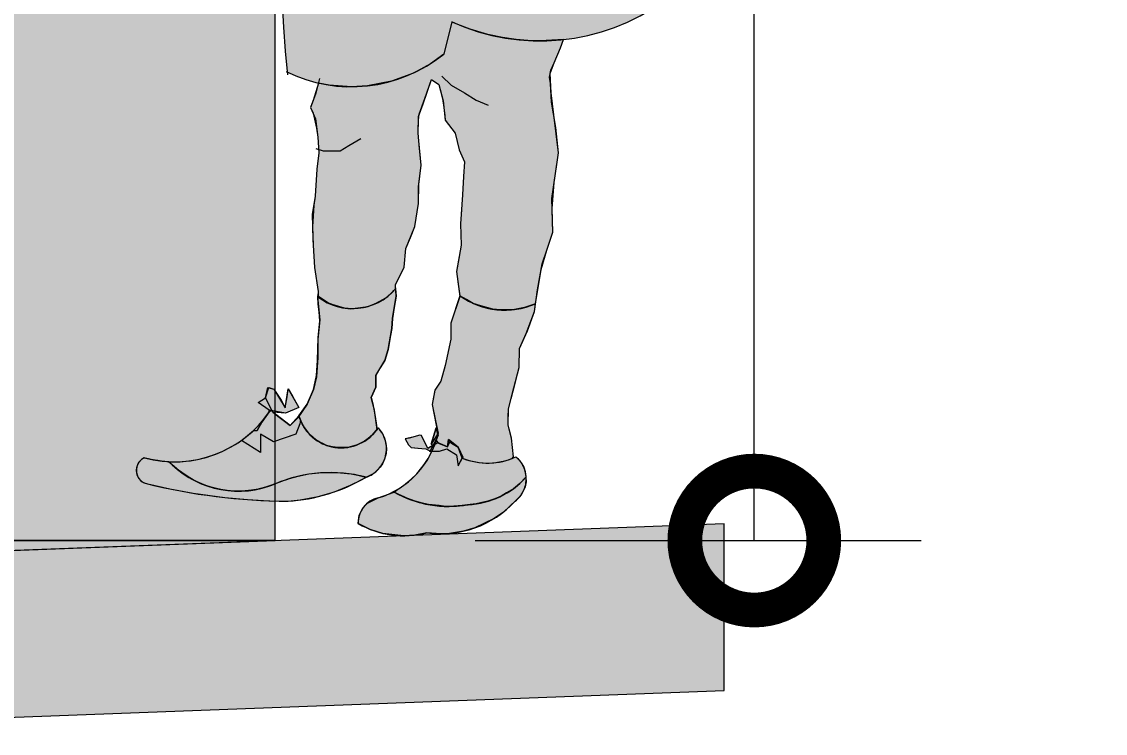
# Model space of a CAD drawing. Header units: millimetres. Extents: x 1555 to 3397, y 790 to 1592.
# Drawn here: x 1765.644 to 1766.619, y 798.549 to 799.189 of the extents above; entities that cross this region are included whole.
import ezdxf

# ---------------------------------------------------------------- set-up
doc = ezdxf.new("R2010")
doc.units = ezdxf.units.MM
doc.linetypes.add('DASHDOT', pattern=[1, 0.5, -0.25, 0, -0.25])
doc.layers.get('0').update_dxf_attribs({"lineweight": 5})
doc.layers.get('Defpoints').update_dxf_attribs({"lineweight": 5})
for name, color, linetype, lineweight in [('COTAS', 7, 'Continuous', 9), ('MURO ELEV', 7, 'Continuous', 20), ('PERSONAS', 252, 'DASHDOT', 9), ('PISO LM02', 250, 'Continuous', 18), ('VEREDA PISO', 251, 'Continuous', 5)]:
    doc.layers.add(name, color=color, linetype=linetype, lineweight=lineweight)
doc.layers.add('RELLENO DE MURO CORTE', color=7, linetype='Continuous', lineweight=5, true_color=0x5b605f)
doc.styles.add('STYLE1-50EJES', font='swissel.ttf', dxfattribs={"width": 1.2, "height": 0.085})
doc.dimstyles.new('DIM-1-50ejes', dxfattribs={"dimtxt": 0.085, "dimasz": 0.25, "dimexe": 0.15, "dimexo": 0.18, "dimgap": 0.03, "dimtad": 2, "dimtih": 1, "dimtoh": 1, "dimzin": 0, "dimdsep": 46, "dimtxsty": 'STYLE1-50EJES', "dimblk1": 'DOTSMALL', "dimblk2": 'DOTSMALL', "dimsah": 1, "dimcen": 2.75, "dimclrd": 256, "dimclre": 256, "dimclrt": 256, "dimazin": 0, "dimtfac": 1, "dimtix": 1, "dimtmove": 0, "dimatfit": 3, "dimldrblk": 'DOTSMALL', "dimfxl": 1, "dimfxlon": 1, "dimtolj": 1, "dimtzin": 0, "dimlwd": -1, "dimlwe": -1, "dimarcsym": 0})

# ---------------------------------------------------------------- blocks, each defined once
blk = doc.blocks.new('_DOTSMALL')
at = {"color": 0, "linetype": 'ByBlock', "const_width": 0.5}
blk.add_lwpolyline([(-0.0625, 0, 1), (0.0625, 0, 1)], format="xyb", close=True, dxfattribs=at)
blk = doc.blocks.new('*D593')
at = {"layer": 'COTAS', "transparency": 16777216}
for p, q in [((1766.05197, 801.97223), (1766.45297, 801.97223)), ((1766.30297, 798.72223), (1766.30297, 801.97223)), ((1766.05197, 798.72223), (1766.45297, 798.72223))]:
    blk.add_line(p, q, dxfattribs=at)
at = {"layer": 'Defpoints', "color": 0, "transparency": 16777216}
for p in [(1765.87197, 801.97223), (1766.30297, 801.97223), (1765.87197, 798.72223)]:
    blk.add_point(p, dxfattribs=at)
at = {"layer": 'COTAS', "transparency": 16777216, "xscale": 0.25, "yscale": 0.25, "zscale": 0.25}
for p, rotation in [((1766.30297, 801.97223), 90), ((1766.30297, 798.72223), 270)]:
    blk.add_blockref('_DOTSMALL', p, dxfattribs=dict(at, rotation=rotation))
at = {"layer": 'COTAS', "transparency": 16777216, "insert": (1766.48607, 800.34723), "char_height": 0.085, "attachment_point": 5, "style": 'STYLE1-50EJES'}
blk.add_mtext('\\A1;3.25', dxfattribs=at)
blk = doc.blocks.new('PER02')
h = blk.add_hatch(color=68)
h.paths.add_polyline_path([(0.20419, 0.76919, 0.014479), (0.19787, 0.76525, -0.054699), (0.18993, 0.78974), (0.18947, 0.78939, -0.19039), (0.01042, 0.73204), (0.00917, 0.71757), (0.0628, 0.53911, 0.238831), (0.04312, 0.46249), (0.04875, 0.46002), (0.05973, 0.45581), (0.07573, 0.45101), (0.08868, 0.44821), (0.10097, 0.4464), (0.11168, 0.44548), (0.12263, 0.44517), (0.14373, 0.44633, 0.128757), (0.23415, 0.48106), (0.22297, 0.53775, -0.14663), (0.21337, 0.53261, -0.366624), (0.20038, 0.53601, 0.640814), (0.2118, 0.56357, -0.625953), (0.1903, 0.53893, -0.417446), (0.18947, 0.54466, 0.387596), (0.19565, 0.58456, -0.117675), (0.18342, 0.55763, -0.401175), (0.17469, 0.55494, -0.194114), (0.17521, 0.59215, 0.024982), (0.19626, 0.6503, -0.077664)])
h.paths.add_polyline_path([(0.01732, 0.69045), (0.01539, 0.69107), (-0.0001, 0.69997), (-0.00721, 0.71206), (0.00413, 0.71329), (0.00574, 0.72899), (0.00917, 0.71757), (0.01042, 0.73204, -0.084106), (-0.07271, 0.75186), (-0.08164, 0.75409, 0.088235), (-0.10483, 0.41714, 0.056212), (-0.07682, 0.40728), (-0.06716, 0.40544), (-0.04715, 0.40392), (-0.03265, 0.40472), (-0.01117, 0.4089), (0.00859, 0.41621), (0.02402, 0.42466), (0.03605, 0.4333), (0.04312, 0.46249, -0.238831), (0.0628, 0.53911)])
for color, points in [(21, [(0.05055, 0.21593), (0.06237, 0.20907), (0.07635, 0.20445), (0.08358, 0.2033), (0.09953, 0.20348), (0.10855, 0.20526), (0.11851, 0.20877), (0.12357, 0.23943), (0.12869, 0.25678), (0.13416, 0.27314), (0.13344, 0.29452), (0.13516, 0.31773), (0.13767, 0.33411), (0.13932, 0.34444), (0.13494, 0.37856), (0.13244, 0.39841), (0.13161, 0.41572), (0.13516, 0.4256), (0.14092, 0.43888), (0.14373, 0.44633), (0.12263, 0.44517), (0.11168, 0.44548), (0.10097, 0.4464), (0.08868, 0.44821), (0.07573, 0.45101), (0.05973, 0.45581), (0.04875, 0.46002), (0.04312, 0.46249), (0.03958, 0.44789), (0.03605, 0.4333), (0.02402, 0.42466), (0.00859, 0.41621), (-0.01117, 0.4089), (-0.03265, 0.40472), (-0.04715, 0.40392), (-0.06716, 0.40544), (-0.07682, 0.40728), (-0.08151, 0.3916), (-0.08381, 0.38514), (-0.08166, 0.38008), (-0.0784, 0.36673), (-0.0773, 0.35844), (-0.07655, 0.34459), (-0.07814, 0.32966), (-0.07961, 0.3055), (-0.081, 0.29748), (-0.08214, 0.27792), (-0.08159, 0.26143), (-0.08033, 0.24138), (-0.07712, 0.21977), (-0.07723, 0.21594), (-0.06693, 0.2088), (-0.05375, 0.20494), (-0.0461, 0.20436), (-0.03209, 0.20632), (-0.02216, 0.21032), (-0.01445, 0.21536), (-0.01036, 0.21897), (-0.00747, 0.22204), (-0.00742, 0.2258), (-0.00354, 0.23376), (-0.00155, 0.23783), (0.00034, 0.24171), (0.00199, 0.25856), (0.00592, 0.26844), (0.00986, 0.27831), (0.01315, 0.29895), (0.01344, 0.31602), (0.0157, 0.33345), (0.01365, 0.3554), (0.01308, 0.36233), (0.01313, 0.37388), (0.0139, 0.37938), (0.01892, 0.39332), (0.02486, 0.41039), (0.03164, 0.40596), (0.03486, 0.39351), (0.03606, 0.3853), (0.03684, 0.37771), (0.03724, 0.37392), (0.04611, 0.36214), (0.0499, 0.34705), (0.05458, 0.33654), (0.05381, 0.32312), (0.05294, 0.30663), (0.05198, 0.29359), (0.05103, 0.28056), (0.05132, 0.27095), (0.05162, 0.26134), (0.04954, 0.24949), (0.04747, 0.23765), (0.04887, 0.22647)]), (192, [(-0.00747, 0.22204), (-0.00696, 0.21542), (-0.00859, 0.20548), (-0.01022, 0.19554), (-0.01088, 0.18634), (-0.0125, 0.17698), (-0.01411, 0.16762), (-0.01709, 0.15772), (-0.02113, 0.15092), (-0.02387, 0.14631), (-0.02517, 0.14412), (-0.02519, 0.13683), (-0.02509, 0.13375), (-0.02921, 0.12427), (-0.02783, 0.11866), (-0.02569, 0.10732), (-0.0246, 0.09918), (-0.02409, 0.09539), (-0.02598, 0.09315), (-0.02811, 0.09091), (-0.03212, 0.08742), (-0.03549, 0.08495), (-0.04186, 0.08178), (-0.04614, 0.08064), (-0.05041, 0.07951), (-0.05333, 0.07929), (-0.05918, 0.07929), (-0.06411, 0.07986), (-0.06943, 0.08133), (-0.07296, 0.08299), (-0.07545, 0.08415), (-0.07901, 0.08642), (-0.0838, 0.09042), (-0.08726, 0.09407), (-0.08943, 0.09708), (-0.09146, 0.1006), (-0.09298, 0.10392), (-0.09431, 0.10782), (-0.087, 0.11827), (-0.08123, 0.13155), (-0.07851, 0.14415), (-0.07751, 0.15776), (-0.07706, 0.17844), (-0.07567, 0.19322), (-0.07626, 0.20131), (-0.07697, 0.20842), (-0.07726, 0.21497), (-0.07723, 0.21594), (-0.06859, 0.20995), (-0.06386, 0.2079), (-0.05828, 0.20583), (-0.05208, 0.20481), (-0.04786, 0.20411), (-0.04096, 0.20462), (-0.03435, 0.20573), (-0.0305, 0.20696), (-0.02608, 0.20874), (-0.01831, 0.21284), (-0.01445, 0.21536), (-0.01036, 0.21897), (-0.00892, 0.2205)]), (192, [(0.11851, 0.20877), (0.10855, 0.20526), (0.09953, 0.20348), (0.08706, 0.20334), (0.07996, 0.20387), (0.06936, 0.20676), (0.06237, 0.20907), (0.05646, 0.2125), (0.05055, 0.21593), (0.04228, 0.19132), (0.04223, 0.17672), (0.03732, 0.15305), (0.03345, 0.13895), (0.02784, 0.13105), (0.02669, 0.12456), (0.02554, 0.11806), (0.03087, 0.09025), (0.02885, 0.08585), (0.03021, 0.08345), (0.03941, 0.08001), (0.04167, 0.08494), (0.049, 0.07973), (0.05297, 0.07078), (0.0526, 0.06966), (0.05887, 0.06761), (0.06766, 0.06589), (0.07531, 0.06542), (0.08096, 0.06568), (0.09087, 0.06747), (0.09409, 0.06829), (0.09751, 0.06958), (0.09876, 0.07089), (0.09782, 0.07941), (0.09687, 0.08794), (0.09482, 0.09588), (0.09377, 0.09993), (0.09397, 0.10703), (0.09418, 0.11413), (0.09663, 0.12357), (0.10013, 0.1373), (0.10372, 0.1515), (0.10422, 0.16838), (0.11016, 0.18191), (0.11435, 0.19306), (0.11748, 0.2018)]), (65, [(-0.02304, 0.09711), (-0.01937, 0.09225), (-0.01737, 0.08809), (-0.01601, 0.08324), (-0.01558, 0.07838), (-0.01591, 0.07411), (-0.01724, 0.06902), (-0.01924, 0.06473), (-0.02121, 0.06179), (-0.02412, 0.05857), (-0.02673, 0.0564), (-0.02877, 0.05504), (-0.03369, 0.05271), (-0.04144, 0.05429), (-0.04719, 0.05537), (-0.05693, 0.05642), (-0.06241, 0.05671), (-0.06929, 0.05675), (-0.07655, 0.05629), (-0.0854, 0.05529), (-0.09217, 0.05403), (-0.09748, 0.05275), (-0.10438, 0.0508), (-0.11237, 0.048), (-0.11991, 0.04521), (-0.12435, 0.04362), (-0.13077, 0.04198), (-0.13711, 0.04101), (-0.14543, 0.0402), (-0.1529, 0.04025), (-0.15895, 0.04072), (-0.16444, 0.04148), (-0.16835, 0.04239), (-0.17556, 0.04437), (-0.18175, 0.04663), (-0.18579, 0.04841), (-0.1896, 0.05034), (-0.19397, 0.05288), (-0.19977, 0.05676), (-0.2035, 0.05963), (-0.20834, 0.06383), (-0.21165, 0.06663), (-0.20412, 0.06652), (-0.19934, 0.06673), (-0.19178, 0.06752), (-0.18402, 0.06892), (-0.17747, 0.07059), (-0.16903, 0.07343), (-0.16338, 0.0758), (-0.15818, 0.07835), (-0.15167, 0.08207), (-0.14609, 0.08579), (-0.13972, 0.09072), (-0.13533, 0.09462), (-0.12904, 0.10107), (-0.1226, 0.10933), (-0.12046, 0.1121), (-0.11875, 0.1127), (-0.12448, 0.12398), (-0.12152, 0.13328), (-0.11695, 0.13182), (-0.1085, 0.11852), (-0.10668, 0.11501), (-0.10388, 0.13221), (-0.09438, 0.11542), (-0.10643, 0.11039), (-0.11794, 0.11111), (-0.11341, 0.10767), (-0.10857, 0.10399), (-0.10215, 0.09913), (-0.09431, 0.10782), (-0.09203, 0.10175), (-0.08943, 0.09708), (-0.08608, 0.09265), (-0.08151, 0.08819), (-0.0765, 0.08465), (-0.06943, 0.08133), (-0.06212, 0.07951), (-0.05625, 0.07907), (-0.05041, 0.07951), (-0.04186, 0.08178), (-0.03448, 0.0856), (-0.02976, 0.08925), (-0.02647, 0.09258)]), (68, [(-0.09438, 0.11542), (-0.10643, 0.11039), (-0.11794, 0.11111), (-0.10215, 0.09913), (-0.09431, 0.10782), (-0.09298, 0.10392), (-0.09366, 0.1008), (-0.09701, 0.09129), (-0.11718, 0.08458), (-0.12888, 0.09146), (-0.12898, 0.07494), (-0.14609, 0.08579), (-0.13533, 0.09462), (-0.13186, 0.09462), (-0.1278, 0.10218), (-0.12153, 0.11071), (-0.12095, 0.11312), (-0.13112, 0.11995), (-0.12448, 0.12398), (-0.12228, 0.13352), (-0.11695, 0.13182), (-0.10668, 0.11501), (-0.10388, 0.13221)]), (68, [(0.04889, 0.06283), (0.0526, 0.06966), (0.049, 0.07973), (0.04037, 0.08651), (0.03941, 0.08001), (0.03101, 0.08361), (0.02909, 0.08543), (0.03087, 0.09025), (0.02916, 0.09721), (0.0245, 0.08237), (0.02636, 0.08142), (0.0217, 0.07861), (0.01589, 0.0903), (0.01436, 0.09035), (0.00469, 0.08794), (0.00121, 0.08727), (0.00412, 0.08181), (0.00674, 0.07943), (0.01613, 0.07858), (0.01977, 0.07828), (0.02393, 0.07624), (0.02955, 0.07607), (0.03199, 0.076), (0.03859, 0.07811), (0.04727, 0.07287)]), (65, [(0.10093, 0.07087), (0.10416, 0.06769), (0.1063, 0.06476), (0.1079, 0.06177), (0.10931, 0.05783), (0.1099, 0.05269), (0.10431, 0.04703), (0.09861, 0.04235), (0.09252, 0.03869), (0.08763, 0.03576), (0.08176, 0.0332), (0.07562, 0.03105), (0.07011, 0.02988), (0.06514, 0.02866), (0.05983, 0.02811), (0.05263, 0.02718), (0.04499, 0.0265), (0.03759, 0.02641), (0.03188, 0.02707), (0.02225, 0.02801), (0.01672, 0.0293), (0.01027, 0.031), (0.00283, 0.0337), (0.00022, 0.03497), (-0.00497, 0.03749), (-0.00856, 0.03923), (-0.00557, 0.04171), (-0.00034, 0.04513), (0.00675, 0.0508), (0.01167, 0.05564), (0.01843, 0.06397), (0.02199, 0.06952), (0.02414, 0.07344), (0.0268, 0.07917), (0.02912, 0.08555), (0.03101, 0.08361), (0.03941, 0.08001), (0.04037, 0.08651), (0.04296, 0.08336), (0.04598, 0.08155), (0.049, 0.07973), (0.05297, 0.07078), (0.05254, 0.06968), (0.05887, 0.06761), (0.06766, 0.06589), (0.07531, 0.06542), (0.08096, 0.06568), (0.08766, 0.06665), (0.09409, 0.06829)]), (68, [(-0.03419, 0.05254), (-0.04433, 0.05499), (-0.05283, 0.05614), (-0.06103, 0.05671), (-0.06929, 0.05675), (-0.07507, 0.05646), (-0.0854, 0.05529), (-0.09326, 0.05382), (-0.10171, 0.05167), (-0.10927, 0.04921), (-0.11547, 0.04679), (-0.12435, 0.04362), (-0.13223, 0.04168), (-0.14199, 0.04034), (-0.14887, 0.04006), (-0.15692, 0.04044), (-0.16444, 0.04148), (-0.17226, 0.04329), (-0.17887, 0.04545), (-0.18462, 0.04782), (-0.19088, 0.05098), (-0.19707, 0.05478), (-0.20248, 0.05874), (-0.20834, 0.06383), (-0.21165, 0.06663), (-0.21806, 0.06716), (-0.22117, 0.06757), (-0.2236, 0.06795), (-0.22733, 0.06865), (-0.22951, 0.06913), (-0.23122, 0.06954), (-0.23262, 0.06989), (-0.23346, 0.07012), (-0.23604, 0.06851), (-0.23847, 0.06589), (-0.23988, 0.06316), (-0.24058, 0.06019), (-0.24054, 0.05714), (-0.24024, 0.05566), (-0.23953, 0.05365), (-0.23822, 0.05144), (-0.23682, 0.04984), (-0.23531, 0.04861), (-0.2327, 0.04722), (-0.23024, 0.04661), (-0.21038, 0.04214), (-0.1894, 0.03827), (-0.16089, 0.03437), (-0.14044, 0.03252), (-0.12144, 0.0315), (-0.10411, 0.03116), (-0.09328, 0.03218), (-0.07696, 0.03519), (-0.06241, 0.03945), (-0.04779, 0.04537), (-0.03854, 0.05006)]), (68, [(0.1099, 0.05269), (0.10999, 0.0484), (0.1091, 0.04405), (0.10781, 0.04066), (0.10559, 0.0368), (0.10386, 0.0346), (0.10122, 0.03201), (0.08962, 0.02135), (0.08084, 0.01521), (0.06391, 0.00708), (0.05375, 0.00409), (0.0412, 0.00209), (0.03323, 0.00174), (0.02061, 0.00262), (0.00986, 0.00059), (0, 0), (-0.01876, 0.00216), (-0.03031, 0.00577), (-0.04105, 0.01094), (-0.04007, 0.01845), (-0.03625, 0.02577), (-0.03273, 0.02936), (-0.023, 0.03398), (-0.01375, 0.03745), (-0.00856, 0.03923), (0.00283, 0.0337), (0.0139, 0.02992), (0.02368, 0.02776), (0.04008, 0.02638), (0.04754, 0.02666), (0.0631, 0.0284), (0.07711, 0.03137), (0.08642, 0.03503), (0.09861, 0.04235), (0.10431, 0.04703)])]:
    blk.add_hatch(color=color).paths.add_polyline_path(points)
at = {"color": 21}
blk.add_lwpolyline([(0.05055, 0.21593), (0.06237, 0.20907), (0.07635, 0.20445), (0.08358, 0.2033), (0.09953, 0.20348), (0.10855, 0.20526), (0.11851, 0.20877), (0.12357, 0.23943), (0.12869, 0.25678), (0.13416, 0.27314), (0.13344, 0.29452), (0.13516, 0.31773), (0.13767, 0.33411), (0.13932, 0.34444), (0.13494, 0.37856), (0.13244, 0.39841), (0.13161, 0.41572), (0.13516, 0.4256), (0.14092, 0.43888), (0.14373, 0.44633), (0.12263, 0.44517), (0.11168, 0.44548), (0.10097, 0.4464), (0.08868, 0.44821), (0.07573, 0.45101), (0.05973, 0.45581), (0.04875, 0.46002), (0.04312, 0.46249), (0.03958, 0.44789), (0.03605, 0.4333), (0.02402, 0.42466), (0.00859, 0.41621), (-0.01117, 0.4089), (-0.03265, 0.40472), (-0.04715, 0.40392), (-0.06716, 0.40544), (-0.07682, 0.40728), (-0.08151, 0.3916), (-0.08381, 0.38514), (-0.08166, 0.38008), (-0.0784, 0.36673), (-0.0773, 0.35844), (-0.07655, 0.34459), (-0.07814, 0.32966), (-0.07961, 0.3055), (-0.081, 0.29748), (-0.08214, 0.27792), (-0.08159, 0.26143), (-0.08033, 0.24138), (-0.07712, 0.21977), (-0.07723, 0.21594), (-0.06693, 0.2088), (-0.05375, 0.20494), (-0.0461, 0.20436), (-0.03209, 0.20632), (-0.02216, 0.21032), (-0.01445, 0.21536), (-0.01036, 0.21897), (-0.00747, 0.22204), (-0.00742, 0.2258), (-0.00354, 0.23376), (-0.00155, 0.23783), (0.00034, 0.24171), (0.00199, 0.25856), (0.00592, 0.26844), (0.00986, 0.27831), (0.01315, 0.29895), (0.01344, 0.31602), (0.0157, 0.33345), (0.01365, 0.3554), (0.01308, 0.36233), (0.01313, 0.37388), (0.0139, 0.37938), (0.01892, 0.39332), (0.02486, 0.41039), (0.03164, 0.40596), (0.03486, 0.39351), (0.03606, 0.3853), (0.03684, 0.37771), (0.03724, 0.37392), (0.04611, 0.36214), (0.0499, 0.34705), (0.05458, 0.33654), (0.05381, 0.32312), (0.05294, 0.30663), (0.05198, 0.29359), (0.05103, 0.28056), (0.05132, 0.27095), (0.05162, 0.26134), (0.04954, 0.24949), (0.04747, 0.23765), (0.04887, 0.22647), (0.05055, 0.21593)], close=True, dxfattribs=at)
at = {"color": 192}
for points in [[(-0.00747, 0.22204), (-0.00696, 0.21542), (-0.00859, 0.20548), (-0.01022, 0.19554), (-0.01088, 0.18634), (-0.0125, 0.17698), (-0.01411, 0.16762), (-0.01709, 0.15772), (-0.02113, 0.15092), (-0.02387, 0.14631), (-0.02517, 0.14412), (-0.02519, 0.13683), (-0.02509, 0.13375), (-0.02921, 0.12427), (-0.02783, 0.11866), (-0.02569, 0.10732), (-0.0246, 0.09918), (-0.02409, 0.09539), (-0.02598, 0.09315), (-0.02811, 0.09091), (-0.03212, 0.08742), (-0.03549, 0.08495), (-0.04186, 0.08178), (-0.04614, 0.08064), (-0.05041, 0.07951), (-0.05333, 0.07929), (-0.05918, 0.07929), (-0.06411, 0.07986), (-0.06943, 0.08133), (-0.07296, 0.08299), (-0.07545, 0.08415), (-0.07901, 0.08642), (-0.0838, 0.09042), (-0.08726, 0.09407), (-0.08943, 0.09708), (-0.09146, 0.1006), (-0.09298, 0.10392), (-0.09431, 0.10782), (-0.087, 0.11827), (-0.08123, 0.13155), (-0.07851, 0.14415), (-0.07751, 0.15776), (-0.07706, 0.17844), (-0.07567, 0.19322), (-0.07626, 0.20131), (-0.07697, 0.20842), (-0.07726, 0.21497), (-0.07723, 0.21594), (-0.06859, 0.20995), (-0.06386, 0.2079), (-0.05828, 0.20583), (-0.05208, 0.20481), (-0.04786, 0.20411), (-0.04096, 0.20462), (-0.03435, 0.20573), (-0.0305, 0.20696), (-0.02608, 0.20874), (-0.01831, 0.21284), (-0.01445, 0.21536), (-0.01036, 0.21897), (-0.00892, 0.2205)], [(0.11851, 0.20877), (0.10855, 0.20526), (0.09953, 0.20348), (0.08706, 0.20334), (0.07996, 0.20387), (0.06936, 0.20676), (0.06237, 0.20907), (0.05646, 0.2125), (0.05055, 0.21593), (0.04228, 0.19132), (0.04223, 0.17672), (0.03732, 0.15305), (0.03345, 0.13895), (0.02784, 0.13105), (0.02669, 0.12456), (0.02554, 0.11806), (0.03087, 0.09025), (0.02885, 0.08585), (0.03021, 0.08345), (0.03941, 0.08001), (0.04167, 0.08494), (0.049, 0.07973), (0.05297, 0.07078), (0.0526, 0.06966), (0.05887, 0.06761), (0.06766, 0.06589), (0.07531, 0.06542), (0.08096, 0.06568), (0.09087, 0.06747), (0.09409, 0.06829), (0.09751, 0.06958), (0.09876, 0.07089), (0.09782, 0.07941), (0.09687, 0.08794), (0.09482, 0.09588), (0.09377, 0.09993), (0.09397, 0.10703), (0.09418, 0.11413), (0.09663, 0.12357), (0.10013, 0.1373), (0.10372, 0.1515), (0.10422, 0.16838), (0.11016, 0.18191), (0.11435, 0.19306), (0.11748, 0.2018), (0.11851, 0.20877)]]:
    blk.add_lwpolyline(points, close=True, dxfattribs=at)
at = {"color": 65}
for points in [[(-0.02304, 0.09711), (-0.01937, 0.09225), (-0.01737, 0.08809), (-0.01601, 0.08324), (-0.01558, 0.07838), (-0.01591, 0.07411), (-0.01724, 0.06902), (-0.01924, 0.06473), (-0.02121, 0.06179), (-0.02412, 0.05857), (-0.02673, 0.0564), (-0.02877, 0.05504), (-0.03369, 0.05271), (-0.04144, 0.05429), (-0.04719, 0.05537), (-0.05693, 0.05642), (-0.06241, 0.05671), (-0.06929, 0.05675), (-0.07655, 0.05629), (-0.0854, 0.05529), (-0.09217, 0.05403), (-0.09748, 0.05275), (-0.10438, 0.0508), (-0.11237, 0.048), (-0.11991, 0.04521), (-0.12435, 0.04362), (-0.13077, 0.04198), (-0.13711, 0.04101), (-0.14543, 0.0402), (-0.1529, 0.04025), (-0.15895, 0.04072), (-0.16444, 0.04148), (-0.16835, 0.04239), (-0.17556, 0.04437), (-0.18175, 0.04663), (-0.18579, 0.04841), (-0.1896, 0.05034), (-0.19397, 0.05288), (-0.19977, 0.05676), (-0.2035, 0.05963), (-0.20834, 0.06383), (-0.21165, 0.06663), (-0.20412, 0.06652), (-0.19934, 0.06673), (-0.19178, 0.06752), (-0.18402, 0.06892), (-0.17747, 0.07059), (-0.16903, 0.07343), (-0.16338, 0.0758), (-0.15818, 0.07835), (-0.15167, 0.08207), (-0.14609, 0.08579), (-0.13972, 0.09072), (-0.13533, 0.09462), (-0.12904, 0.10107), (-0.1226, 0.10933), (-0.12046, 0.1121), (-0.11875, 0.1127), (-0.12448, 0.12398), (-0.12152, 0.13328), (-0.11695, 0.13182), (-0.1085, 0.11852), (-0.10668, 0.11501), (-0.10388, 0.13221), (-0.09438, 0.11542), (-0.10643, 0.11039), (-0.11794, 0.11111), (-0.11341, 0.10767), (-0.10857, 0.10399), (-0.10215, 0.09913), (-0.09431, 0.10782), (-0.09203, 0.10175), (-0.08943, 0.09708), (-0.08608, 0.09265), (-0.08151, 0.08819), (-0.0765, 0.08465), (-0.06943, 0.08133), (-0.06212, 0.07951), (-0.05625, 0.07907), (-0.05041, 0.07951), (-0.04186, 0.08178), (-0.03448, 0.0856), (-0.02976, 0.08925), (-0.02647, 0.09258), (-0.02304, 0.09711)], [(0.10093, 0.07087), (0.10416, 0.06769), (0.1063, 0.06476), (0.1079, 0.06177), (0.10931, 0.05783), (0.1099, 0.05269), (0.10431, 0.04703), (0.09861, 0.04235), (0.09252, 0.03869), (0.08763, 0.03576), (0.08176, 0.0332), (0.07562, 0.03105), (0.07011, 0.02988), (0.06514, 0.02866), (0.05983, 0.02811), (0.05263, 0.02718), (0.04499, 0.0265), (0.03759, 0.02641), (0.03188, 0.02707), (0.02225, 0.02801), (0.01672, 0.0293), (0.01027, 0.031), (0.00283, 0.0337), (0.00022, 0.03497), (-0.00497, 0.03749), (-0.00856, 0.03923), (-0.00557, 0.04171), (-0.00034, 0.04513), (0.00675, 0.0508), (0.01167, 0.05564), (0.01843, 0.06397), (0.02199, 0.06952), (0.02414, 0.07344), (0.0268, 0.07917), (0.02912, 0.08555), (0.03101, 0.08361), (0.03941, 0.08001), (0.04037, 0.08651), (0.04296, 0.08336), (0.04598, 0.08155), (0.049, 0.07973), (0.05297, 0.07078), (0.05254, 0.06968), (0.05887, 0.06761), (0.06766, 0.06589), (0.07531, 0.06542), (0.08096, 0.06568), (0.08766, 0.06665), (0.09409, 0.06829), (0.10093, 0.07087)]]:
    blk.add_lwpolyline(points, close=True, dxfattribs=at)
at = {"color": 68}
for points in [[(-0.09438, 0.11542), (-0.10643, 0.11039), (-0.11794, 0.11111), (-0.10215, 0.09913), (-0.09431, 0.10782), (-0.09298, 0.10392), (-0.09366, 0.1008), (-0.09701, 0.09129), (-0.11718, 0.08458), (-0.12888, 0.09146), (-0.12898, 0.07494), (-0.14609, 0.08579), (-0.13533, 0.09462), (-0.13186, 0.09462), (-0.1278, 0.10218), (-0.12153, 0.11071), (-0.12095, 0.11312), (-0.13112, 0.11995), (-0.12448, 0.12398), (-0.12228, 0.13352), (-0.11695, 0.13182), (-0.10668, 0.11501), (-0.10388, 0.13221)], [(0.04889, 0.06283), (0.0526, 0.06966), (0.049, 0.07973), (0.04037, 0.08651), (0.03941, 0.08001), (0.03101, 0.08361), (0.02909, 0.08543), (0.03087, 0.09025), (0.02916, 0.09721), (0.0245, 0.08237), (0.02636, 0.08142), (0.0217, 0.07861), (0.01589, 0.0903), (0.01436, 0.09035), (0.00469, 0.08794), (0.00121, 0.08727), (0.00412, 0.08181), (0.00674, 0.07943), (0.01613, 0.07858), (0.01977, 0.07828), (0.02393, 0.07624), (0.02955, 0.07607), (0.03199, 0.076), (0.03859, 0.07811), (0.04727, 0.07287), (0.04889, 0.06283)], [(-0.03419, 0.05254), (-0.04433, 0.05499), (-0.05283, 0.05614), (-0.06103, 0.05671), (-0.06929, 0.05675), (-0.07507, 0.05646), (-0.0854, 0.05529), (-0.09326, 0.05382), (-0.10171, 0.05167), (-0.10927, 0.04921), (-0.11547, 0.04679), (-0.12435, 0.04362), (-0.13223, 0.04168), (-0.14199, 0.04034), (-0.14887, 0.04006), (-0.15692, 0.04044), (-0.16444, 0.04148), (-0.17226, 0.04329), (-0.17887, 0.04545), (-0.18462, 0.04782), (-0.19088, 0.05098), (-0.19707, 0.05478), (-0.20248, 0.05874), (-0.20834, 0.06383), (-0.21165, 0.06663), (-0.21806, 0.06716), (-0.22117, 0.06757), (-0.2236, 0.06795), (-0.22733, 0.06865), (-0.22951, 0.06913), (-0.23122, 0.06954), (-0.23262, 0.06989), (-0.23346, 0.07012), (-0.23604, 0.06851), (-0.23847, 0.06589), (-0.23988, 0.06316), (-0.24058, 0.06019), (-0.24054, 0.05714), (-0.24024, 0.05566), (-0.23953, 0.05365), (-0.23822, 0.05144), (-0.23682, 0.04984), (-0.23531, 0.04861), (-0.2327, 0.04722), (-0.23024, 0.04661), (-0.21038, 0.04214), (-0.1894, 0.03827), (-0.16089, 0.03437), (-0.14044, 0.03252), (-0.12144, 0.0315), (-0.10411, 0.03116), (-0.09328, 0.03218), (-0.07696, 0.03519), (-0.06241, 0.03945), (-0.04779, 0.04537), (-0.03854, 0.05006)], [(0.1099, 0.05269), (0.10999, 0.0484), (0.1091, 0.04405), (0.10781, 0.04066), (0.10559, 0.0368), (0.10386, 0.0346), (0.10122, 0.03201), (0.08962, 0.02135), (0.08084, 0.01521), (0.06391, 0.00708), (0.05375, 0.00409), (0.0412, 0.00209), (0.03323, 0.00174), (0.02061, 0.00262), (0.00986, 0.00059), (0, 0), (-0.01876, 0.00216), (-0.03031, 0.00577), (-0.04105, 0.01094), (-0.04007, 0.01845), (-0.03625, 0.02577), (-0.03273, 0.02936), (-0.023, 0.03398), (-0.01375, 0.03745), (-0.00856, 0.03923), (0.00283, 0.0337), (0.0139, 0.02992), (0.02368, 0.02776), (0.04008, 0.02638), (0.04754, 0.02666), (0.0631, 0.0284), (0.07711, 0.03137), (0.08642, 0.03503), (0.09861, 0.04235), (0.10431, 0.04703)]]:
    blk.add_lwpolyline(points, close=True, dxfattribs=at)
at = {"layer": 'PERSONAS'}
for p, q in [((0.04312, 0.46249), (0.03605, 0.4333)), ((0.13516, 0.4256), (0.14092, 0.43888)), ((0.14092, 0.43888), (0.14373, 0.44633)), ((0.13227, 0.41877), (0.13516, 0.4256)), ((-0.07575, 0.41141), (-0.07921, 0.39806)), ((0.01731, 0.38871), (0.02486, 0.41039)), ((0.03417, 0.41357), (0.04276, 0.40526)), ((0.13094, 0.41267), (0.13227, 0.41877)), ((0.13192, 0.40688), (0.13094, 0.41267)), ((0.03164, 0.40596), (0.03544, 0.39126)), ((0.04276, 0.40526), (0.05447, 0.39838)), ((0.13297, 0.38995), (0.13192, 0.40688)), ((-0.07921, 0.39806), (-0.08381, 0.38514)), ((0.03544, 0.39126), (0.03724, 0.37392)), ((0.05447, 0.39838), (0.06504, 0.39193)), ((0.06504, 0.39193), (0.07604, 0.38738)), ((0.13691, 0.36717), (0.13297, 0.38995)), ((-0.08381, 0.38514), (-0.0795, 0.37502)), ((0.01314, 0.37731), (0.01731, 0.38871)), ((-0.0795, 0.37502), (-0.0773, 0.35844)), ((0.01308, 0.36233), (0.01314, 0.37731)), ((0.03724, 0.37392), (0.04611, 0.36214)), ((0.01422, 0.34847), (0.01308, 0.36233)), ((0.04611, 0.36214), (0.0499, 0.34705)), ((0.13932, 0.34444), (0.13691, 0.36717)), ((-0.0773, 0.35844), (-0.07655, 0.34459)), ((-0.05729, 0.34634), (-0.04947, 0.3511)), ((-0.04947, 0.3511), (-0.03853, 0.35731)), ((-0.07912, 0.34851), (-0.07265, 0.3464)), ((-0.07655, 0.34459), (-0.07814, 0.32966)), ((-0.07265, 0.3464), (-0.05729, 0.34634)), ((0.0157, 0.33345), (0.01422, 0.34847)), ((0.0499, 0.34705), (0.05458, 0.33654)), ((0.13603, 0.32379), (0.13932, 0.34444)), ((0.01322, 0.31432), (0.0157, 0.33345)), ((0.05458, 0.33654), (0.05381, 0.32312)), ((-0.07814, 0.32966), (-0.07961, 0.3055)), ((0.05381, 0.32312), (0.05294, 0.30663)), ((0.13313, 0.30352), (0.13603, 0.32379)), ((0.01315, 0.29895), (0.01322, 0.31432)), ((-0.07961, 0.3055), (-0.08238, 0.28945)), ((0.05294, 0.30663), (0.05103, 0.28056)), ((0.13416, 0.27314), (0.13313, 0.30352)), ((0.00986, 0.27831), (0.01315, 0.29895)), ((-0.08238, 0.28945), (-0.0819, 0.26639)), ((0.00199, 0.25856), (0.00986, 0.27831)), ((0.05103, 0.28056), (0.05162, 0.26134)), ((0.12869, 0.25678), (0.13416, 0.27314)), ((-0.0819, 0.26639), (-0.08033, 0.24138)), ((0.00034, 0.24171), (0.00199, 0.25856)), ((0.05162, 0.26134), (0.04747, 0.23765)), ((0.1245, 0.24461), (0.12869, 0.25678)), ((0.12036, 0.2213), (0.1245, 0.24461)), ((-0.08033, 0.24138), (-0.07712, 0.21977)), ((-0.00742, 0.2258), (0.00034, 0.24171)), ((0.04747, 0.23765), (0.05027, 0.21529)), ((-0.00696, 0.21542), (-0.00742, 0.2258)), ((-0.07712, 0.21977), (-0.07734, 0.2121)), ((-0.01022, 0.19554), (-0.00696, 0.21542)), ((0.05027, 0.21529), (0.04228, 0.19132)), ((0.11748, 0.2018), (0.12036, 0.2213)), ((-0.07734, 0.2121), (-0.07556, 0.19438)), ((-0.01088, 0.18634), (-0.01022, 0.19554)), ((0.11121, 0.18431), (0.11748, 0.2018)), ((-0.07556, 0.19438), (-0.07722, 0.17676)), ((-0.01411, 0.16762), (-0.01088, 0.18634)), ((0.04228, 0.19132), (0.04223, 0.17672)), ((-0.07722, 0.17676), (-0.07732, 0.16024)), ((0.04223, 0.17672), (0.03732, 0.15305)), ((0.10422, 0.16838), (0.11121, 0.18431)), ((-0.01709, 0.15772), (-0.01411, 0.16762)), ((0.10372, 0.1515), (0.10422, 0.16838)), ((-0.07732, 0.16024), (-0.07859, 0.14299)), ((-0.02517, 0.14412), (-0.01709, 0.15772)), ((0.03732, 0.15305), (0.03345, 0.13895)), ((0.09764, 0.12748), (0.10372, 0.1515)), ((-0.07859, 0.14299), (-0.08123, 0.13155)), ((-0.02529, 0.1399), (-0.02517, 0.14412)), ((-0.02509, 0.13375), (-0.02529, 0.1399)), ((0.03345, 0.13895), (0.02784, 0.13105)), ((-0.12448, 0.12398), (-0.12228, 0.13352)), ((-0.12228, 0.13352), (-0.11695, 0.13182)), ((-0.11695, 0.13182), (-0.11032, 0.12203)), ((-0.10486, 0.12494), (-0.10388, 0.13221)), ((-0.10388, 0.13221), (-0.10023, 0.12557)), ((-0.08123, 0.13155), (-0.087, 0.11827)), ((-0.02921, 0.12427), (-0.02509, 0.13375)), ((0.02784, 0.13105), (0.02554, 0.11806)), ((0.09418, 0.11413), (0.09764, 0.12748)), ((-0.12095, 0.11312), (-0.13112, 0.11995)), ((-0.11794, 0.11111), (-0.12448, 0.12398)), ((-0.11032, 0.12203), (-0.10668, 0.11501)), ((-0.10668, 0.11501), (-0.10486, 0.12494)), ((-0.10023, 0.12557), (-0.09438, 0.11542)), ((-0.087, 0.11827), (-0.09542, 0.10623)), ((-0.02646, 0.11305), (-0.02921, 0.12427)), ((0.02554, 0.11806), (0.02857, 0.10337)), ((-0.1226, 0.10933), (-0.1278, 0.10218)), ((-0.1202, 0.11271), (-0.1226, 0.10933)), ((-0.10643, 0.11039), (-0.12095, 0.11312)), ((-0.10215, 0.09913), (-0.11794, 0.11111)), ((-0.09438, 0.11542), (-0.10643, 0.11039)), ((-0.02409, 0.09539), (-0.02646, 0.11305)), ((0.09377, 0.09993), (0.09418, 0.11413)), ((-0.1278, 0.10218), (-0.13186, 0.09462)), ((-0.09542, 0.10623), (-0.10215, 0.09913)), ((-0.09366, 0.1008), (-0.09701, 0.09129)), ((0.02857, 0.10337), (0.03093, 0.09217)), ((0.09687, 0.08794), (0.09377, 0.09993)), ((-0.12888, 0.09146), (-0.12898, 0.07494)), ((-0.11718, 0.08458), (-0.12888, 0.09146)), ((-0.09701, 0.09129), (-0.10864, 0.08741)), ((0.00816, 0.08861), (0.00121, 0.08727)), ((0.01436, 0.09035), (0.00816, 0.08861)), ((0.0217, 0.07861), (0.01589, 0.0903)), ((0.03087, 0.09025), (0.02313, 0.07511)), ((0.0245, 0.08237), (0.02916, 0.09721)), ((0.03093, 0.09217), (0.0245, 0.08237)), ((0.02916, 0.09721), (0.03087, 0.09025)), ((0.09876, 0.07089), (0.09687, 0.08794)), ((-0.10864, 0.08741), (-0.11718, 0.08458)), ((0.00121, 0.08727), (0.00412, 0.08181)), ((0.00412, 0.08181), (0.00674, 0.07943)), ((0.00674, 0.07943), (0.01249, 0.07888)), ((0.01249, 0.07888), (0.01977, 0.07828)), ((0.01977, 0.07828), (0.02393, 0.07624)), ((0.03068, 0.08372), (0.0217, 0.07861)), ((0.03941, 0.08001), (0.03068, 0.08372)), ((0.03199, 0.076), (0.03859, 0.07811)), ((0.03859, 0.07811), (0.04727, 0.07287)), ((0.04037, 0.08651), (0.03941, 0.08001)), ((0.04296, 0.08336), (0.04037, 0.08651)), ((0.049, 0.07973), (0.04296, 0.08336)), ((0.05297, 0.07078), (0.049, 0.07973)), ((0.02393, 0.07624), (0.03199, 0.076)), ((0.04727, 0.07287), (0.04889, 0.06283)), ((0.04889, 0.06283), (0.05297, 0.07078))]:
    blk.add_line(p, q, dxfattribs=at)
for centre, radius, start, end in [((0.85405, 0.52042), 0.96443, 165.96195, 186.2917), ((0.12263, 0.63635), 0.19118, 245.42495, 305.6819), ((-0.04715, 0.5364), 0.13248, 243.66979, 308.89998), ((-0.0461, 0.2554), 0.05104, 232.38161, 319.18717), ((0.09077, 0.27157), 0.06865, 234.13657, 293.83264), ((-0.2063, 0.17008), 0.10359, 254.79446, 325.95938), ((-0.05625, 0.11864), 0.03957, 195.88014, 327.04065), ((-0.04281, 0.07838), 0.02724, 288.45575, 43.45887), ((-0.046, 0.10936), 0.07881, 286.9723, 347.0927), ((0.07531, 0.12849), 0.06306, 222.54369, 225.36831), ((-0.2282, 0.05883), 0.01246, 115.0137, 248.80416), ((0.07531, 0.12849), 0.06306, 248.72357, 293.97695), ((0.08484, 0.05132), 0.02532, 307.26206, 50.53478), ((-0.14887, 0.12634), 0.08627, 226.42774, 292.7783), ((-0.0658, -0.07148), 0.12828, 75.50444, 112.7783), ((-0.11313, 0.1857), 0.1548, 273.34145, 300.66127), ((0.05498, 0.10127), 0.07332, 272.28479, 318.50672), ((-0.10223, 0.56933), 0.53817, 255.96958, 269.79954), ((0.04008, 0.12485), 0.09847, 240.39896, 280.42408), ((-0.01844, 0.01182), 0.02263, 101.63351, 182.23304), ((0.03323, 0.0926), 0.09086, 262.02095, 317.45669), ((0, 0.08249), 0.08249, 240.15959, 284.47041)]:
    blk.add_arc(centre, radius, start, end, dxfattribs=at)

msp = doc.modelspace()

# ---------------------------------------------------------------- hatches: boundary and pattern name
h = msp.add_hatch(color=256)
h.set_gradient(color1=(139, 149, 134), color2=(125, 136, 119), rotation=180, one_color=1, tint=0.51, name='CURVED')
h.paths.add_polyline_path([(1765.87197, 801.97223), (1765.27197, 801.97223), (1761.92197, 801.97223), (1761.92197, 801.27223), (1761.99697, 801.27223), (1761.99697, 801.07223), (1761.92197, 801.07223), (1761.92197, 798.72223), (1762.17197, 798.72223), (1762.17197, 801.27223), (1762.17197, 801.47223), (1762.17197, 801.92223), (1765.62197, 801.92223), (1765.62197, 801.47223), (1765.62197, 801.27223), (1765.62197, 798.72223), (1765.87197, 798.72223)])
at = {"layer": 'PISO LM02'}
msp.add_hatch(color=256, dxfattribs=at).paths.add_polyline_path([(1765.87197, 798.72223), (1761.92197, 798.72223), (1761.92197, 798.57223)])
at = {"layer": 'RELLENO DE MURO CORTE'}
h = msp.add_hatch(color=256, dxfattribs=at)
h.dxf.hatch_style = 1
h.paths.add_polyline_path([(1766.27579, 798.58726), (1766.27579, 798.73737), (1761.92197, 798.57223), (1755.83961, 798.39126), (1755.83961, 798.24119), (1761.87703, 798.42231)])

# ---------------------------------------------------------------- linework, layer by layer
at = {"layer": 'MURO ELEV'}
msp.add_lwpolyline([(1765.87197, 801.97223), (1765.27197, 801.97223), (1761.92197, 801.97223), (1761.92197, 801.27223), (1761.99697, 801.27223), (1761.99697, 801.07223), (1761.92197, 801.07223), (1761.92197, 798.72223), (1762.17197, 798.72223), (1762.17197, 801.27223), (1762.17197, 801.47223), (1762.17197, 801.92223), (1765.62197, 801.92223), (1765.62197, 801.47223), (1765.62197, 801.27223), (1765.62197, 798.72223), (1765.87197, 798.72223)], close=True, dxfattribs=at)
at = {"layer": 'PISO LM02'}
msp.add_lwpolyline([(1765.87197, 798.72223), (1761.92197, 798.72223), (1761.92197, 798.57223)], close=True, dxfattribs=at)
at = {"layer": 'VEREDA PISO'}
msp.add_lwpolyline([(1766.27579, 798.58726), (1766.27579, 798.73737), (1761.92197, 798.57223), (1755.83961, 798.39126), (1755.83961, 798.24119), (1761.87703, 798.42231)], close=True, dxfattribs=at)

# ---------------------------------------------------------------- block references
at = {"layer": 'PERSONAS', "color": 42}
msp.add_blockref('PER02', (1765.98766, 798.72656), dxfattribs=at)

# ---------------------------------------------------------------- dimensions: what is measured, and where the dimension line sits
at = {"layer": 'COTAS'}
dim = msp.add_aligned_dim(p1=(1765.87197, 798.72223), p2=(1765.87197, 801.97223), distance=-0.431, dimstyle='DIM-1-50ejes', override={"dimtmove": 1}, dxfattribs=at)
dim.commit()
dim.dimension.update_dxf_attribs({"geometry": '*D593', "text_midpoint": (1766.48607, 800.34723)})

doc.saveas('drawing.dxf')
